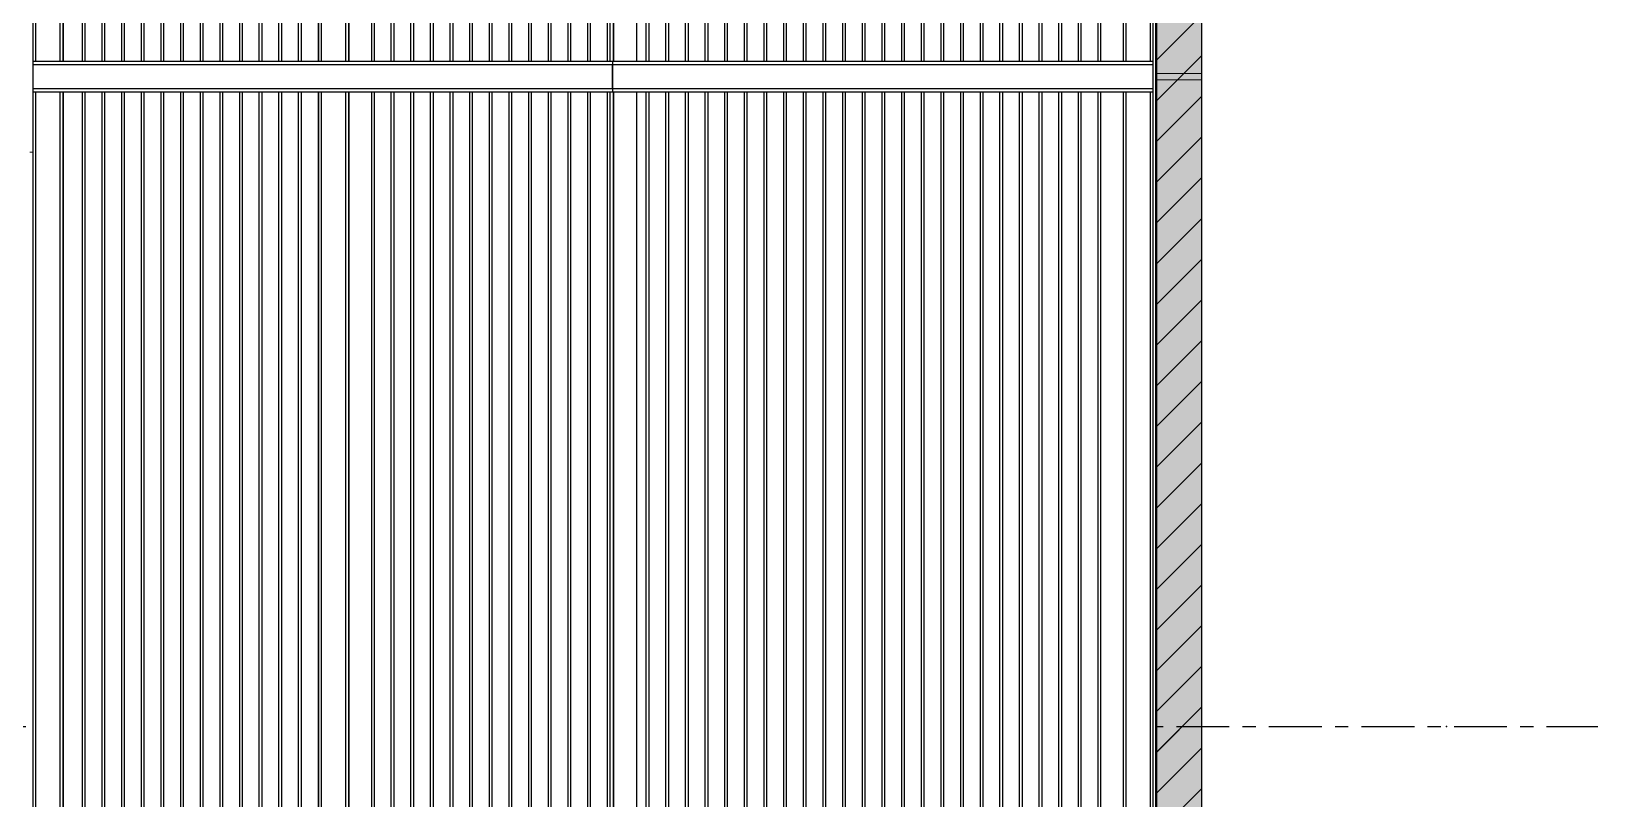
# Model space of a CAD drawing. Header units: millimetres. Extents: x 3774 to 718460, y -768339 to 192544.
# Drawn here: x 365658 to 370839, y -757302 to -754764 of the extents above; entities that cross this region are included whole.
import ezdxf

# ---------------------------------------------------------------- set-up
doc = ezdxf.new("R2010")
doc.units = ezdxf.units.MM
doc.set_wipeout_variables(frame=1)
for name, pattern in [('TA_GL_000.70000', [1.925, 0.7, -0.175, 0.175, -0.175, 0.7]), ('XKITLINE00', [0]), ('XKITLINE02', [4, 2, -2])]:
    doc.linetypes.add(name, pattern=pattern)
for name, color, linetype in [('000 - 0_SYM_DWG_GRIDLINE_MAIN_COLOR_251', 7, 'Continuous'), ('000 - CONCRETE_COL_HATCH_', 7, 'Continuous'), ('010 - ASPG_EXTR_MAIN_COLOR_2', 7, 'Continuous'), ('010 - ASPG_EXTR_WIPEOUT_', 7, 'Continuous'), ('010 - ASPG_FRAMING_MAIN_COLOR_1', 7, 'Continuous'), ('010 - ASPG_FRAMING_MAIN_COLOR_2', 7, 'Continuous'), ('010 - ASPG_FRAMING_SUB_COLOR_2', 7, 'Continuous'), ('010 - ASPG_FRAMING_SUB_COLOR_3', 7, 'Continuous'), ('010 - ASPG_FRAMING_WIPEOUT_', 7, 'Continuous')]:
    doc.layers.add(name, color=color, linetype=linetype)
doc.layers.add('Bolt', color=7, linetype='Continuous', lineweight=0)
doc.layers.add('Part', color=7, linetype='Continuous', lineweight=0)
doc.styles.add('TA', font='', dxfattribs={"height": 4.5})
doc.styles.get('TA').set_extended_font_data('Cordia New')

# ---------------------------------------------------------------- blocks, each defined once
blk = doc.blocks.new('*U5902')
at = {"layer": '000 - 0_SYM_DWG_GRIDLINE_MAIN_COLOR_251', "color": 7, "linetype": 'ByBlock', "ltscale": 5}
blk.add_line((10, 0), (-759, 0), dxfattribs=at)
at = {"layer": '000 - 0_SYM_DWG_GRIDLINE_MAIN_COLOR_251', "color": 7}
blk.add_point((-749, 0), dxfattribs=at)
at = {"color": 7, "style": 'TA', "flags": 1}
blk.add_attdef('LOCATION', (6, -6), '', height=4.5, rotation=270, dxfattribs=at)
blk = doc.blocks.new('W-1-PP19-SE-ENT3_20260407-104913_PP19_ENT3_ELE1_DIMS_1')
at = {"layer": '000 - 0_SYM_DWG_GRIDLINE_MAIN_COLOR_251', "color": 7, "linetype": 'TA_GL_000.70000', "xscale": 50.00000000000003, "yscale": 50.00000000000003, "zscale": 50.00000000000003, "rotation": 180}
blk.add_blockref('*U5902', (-27800, 109400), dxfattribs=at)
blk = doc.blocks.new('*A13124194')
at = {"layer": 'Part', "color": 7, "linetype": 'XKITLINE00', "lineweight": 0}
for p, q in [((2441.089231, -86.533462), (2441.089236, -86.533462)), ((2441.089231, -88.133462), (2441.089236, -86.533462)), ((2441.089236, -86.533462), (2441.089496, -86.533462)), ((2441.089226, -88.133462), (2441.089231, -88.133462)), ((2441.089231, -88.133462), (2441.089496, -88.133462))]:
    blk.add_line(p, q, dxfattribs=at)
blk = doc.blocks.new('*A13134195')
at = {"layer": 'Part', "color": 7, "linetype": 'XKITLINE00', "lineweight": 0}
for p, q in [((2423.369525, -86.453462), (2423.369525, -82.453462)), ((2411.275963, -86.453462), (2423.369525, -86.453462))]:
    blk.add_line(p, q, dxfattribs=at)
blk = doc.blocks.new('*A13164198')
at = {"layer": 'Part', "color": 7, "linetype": 'XKITLINE00', "lineweight": 0}
for p, q in [((2441.089496, -84.373459), (2441.089496, -60.533459)), ((2442.289496, -60.533459), (2442.289496, -84.373459)), ((2442.289496, -84.373459), (2441.089496, -84.373459)), ((2441.089496, -108.373459), (2441.089496, -84.533459)), ((2441.089496, -84.533459), (2442.289496, -84.533459)), ((2442.289496, -84.533459), (2442.289496, -108.373459))]:
    blk.add_line(p, q, dxfattribs=at)
blk = doc.blocks.new('*A13174199')
at = {"layer": 'Part', "color": 7, "linetype": 'XKITLINE00', "lineweight": 0}
for p, q in [((2436.489603, -86.773462), (2435.689603, -86.773462)), ((2435.689603, -92.053462), (2435.689603, -86.773462)), ((2436.489603, -92.053462), (2436.489603, -86.773462)), ((2435.689603, -104.053462), (2435.689603, -92.621462)), ((2436.489603, -104.053462), (2436.489603, -92.621462)), ((2435.689603, -116.053462), (2435.689603, -104.621462)), ((2436.489603, -116.053462), (2436.489603, -104.621462)), ((2435.689603, -128.053462), (2435.689603, -116.621462)), ((2436.489603, -128.053462), (2436.489603, -116.621462)), ((2435.689603, -130.133462), (2435.689603, -128.621462)), ((2436.489603, -130.133462), (2436.489603, -128.621462)), ((2435.689603, -130.133462), (2436.489603, -130.133462))]:
    blk.add_line(p, q, dxfattribs=at)
blk = doc.blocks.new('*A13184200')
at = {"layer": 'Part', "color": 7, "linetype": 'XKITLINE00', "lineweight": 0}
for p, q in [((2438.489525, -124.453458), (2438.489685, -78.053458)), ((2438.489685, -78.053458), (2440.889685, -78.053466)), ((2440.889525, -124.453466), (2440.889685, -78.053466)), ((2438.489525, -124.453458), (2440.889525, -124.453466))]:
    blk.add_line(p, q, dxfattribs=at)
blk = doc.blocks.new('*A13254207')
at = {"layer": 'Part', "color": 7, "linetype": 'XKITLINE00', "lineweight": 0}
for p, q in [((2428.729603, -86.773462), (2427.929603, -86.773462)), ((2427.929603, -92.053462), (2427.929603, -86.773462)), ((2428.729603, -92.053462), (2428.729603, -86.773462)), ((2427.929603, -104.053462), (2427.929603, -92.621462)), ((2428.729603, -104.053462), (2428.729603, -92.621462)), ((2427.929603, -116.053462), (2427.929603, -104.621462)), ((2428.729603, -116.053462), (2428.729603, -104.621462)), ((2427.929603, -128.053462), (2427.929603, -116.621462)), ((2428.729603, -128.053462), (2428.729603, -116.621462)), ((2427.929603, -130.133462), (2427.929603, -128.621462)), ((2428.729603, -130.133462), (2428.729603, -128.621462)), ((2427.929603, -130.133462), (2428.729603, -130.133462))]:
    blk.add_line(p, q, dxfattribs=at)
blk = doc.blocks.new('*A13284210')
at = {"layer": 'Part', "color": 7, "linetype": 'XKITLINE00', "lineweight": 0}
for p, q in [((2421.369603, -86.773462), (2420.569603, -86.773462)), ((2420.569603, -92.053462), (2420.569603, -86.773462)), ((2421.369603, -92.053462), (2421.369603, -86.773462)), ((2420.569603, -104.053462), (2420.569603, -92.621462)), ((2421.369603, -104.053462), (2421.369603, -92.621462)), ((2420.569603, -116.053462), (2420.569603, -104.621462)), ((2421.369603, -116.053462), (2421.369603, -104.621462)), ((2420.569603, -128.053462), (2420.569603, -116.621462)), ((2421.369603, -128.053462), (2421.369603, -116.621462)), ((2420.569603, -130.133462), (2420.569603, -128.621462)), ((2421.369603, -130.133462), (2421.369603, -128.621462)), ((2420.569603, -130.133462), (2421.369603, -130.133462))]:
    blk.add_line(p, q, dxfattribs=at)
blk = doc.blocks.new('*A13294211')
at = {"layer": 'Part', "color": 7, "linetype": 'XKITLINE00', "lineweight": 0}
for p, q in [((2414.169603, -86.773462), (2413.369603, -86.773462)), ((2413.369603, -92.053462), (2413.369603, -86.773462)), ((2414.169603, -92.053462), (2414.169603, -86.773462)), ((2413.369603, -104.053462), (2413.369603, -92.621462)), ((2414.169603, -104.053462), (2414.169603, -92.621462)), ((2413.369603, -116.053462), (2413.369603, -104.621462)), ((2414.169603, -116.053462), (2414.169603, -104.621462)), ((2413.369603, -128.053462), (2413.369603, -116.621462)), ((2414.169603, -128.053462), (2414.169603, -116.621462)), ((2413.369603, -130.133462), (2413.369603, -128.621462)), ((2414.169603, -130.133462), (2414.169603, -128.621462)), ((2413.369603, -130.133462), (2414.169603, -130.133462))]:
    blk.add_line(p, q, dxfattribs=at)
blk = doc.blocks.new('*A13344216')
at = {"layer": 'Part', "color": 7, "linetype": 'XKITLINE00', "lineweight": 0}
for p, q in [((2423.369525, -124.453462), (2423.369525, -78.053462)), ((2423.369525, -78.053462), (2425.769525, -78.053462)), ((2425.769525, -124.453462), (2425.769525, -78.053462)), ((2423.369525, -124.453462), (2425.769525, -124.453462))]:
    blk.add_line(p, q, dxfattribs=at)
blk = doc.blocks.new('*A17644646')
at = {"layer": 'Part', "color": 7, "linetype": 'XKITLINE00', "lineweight": 0}
for p, q in [((2423.209518, -92.053462), (2411.609569, -92.053462)), ((2411.609569, -92.573462), (2411.609569, -92.053462)), ((2423.209518, -92.573462), (2423.209518, -92.053462)), ((2423.209518, -92.573462), (2411.609569, -92.573462))]:
    blk.add_line(p, q, dxfattribs=at)
blk = doc.blocks.new('*A17654647')
at = {"layer": 'Part', "color": 7, "linetype": 'XKITLINE00', "lineweight": 0}
for p, q in [((2420.945603, -93.421462), (2420.945603, -92.621462)), ((2420.945603, -92.621462), (2420.993603, -92.621462)), ((2420.993603, -93.421462), (2420.993603, -92.621462)), ((2420.945603, -92.861462), (2420.993603, -92.861462)), ((2420.945603, -93.421462), (2420.993603, -93.421462))]:
    blk.add_line(p, q, dxfattribs=at)
blk = doc.blocks.new('*A17664648')
at = {"layer": 'Part', "color": 7, "linetype": 'XKITLINE00', "lineweight": 0}
for p, q in [((2420.569603, -92.573462), (2420.569603, -92.621462)), ((2420.569603, -92.621462), (2421.369603, -92.621462)), ((2421.369603, -92.621462), (2421.369603, -92.573462))]:
    blk.add_line(p, q, dxfattribs=at)
blk = doc.blocks.new('*A17674649')
at = {"layer": 'Part', "color": 7, "linetype": 'XKITLINE00', "lineweight": 0}
for p, q in [((2413.745603, -93.421462), (2413.745603, -92.621462)), ((2413.745603, -92.621462), (2413.793603, -92.621462)), ((2413.793603, -93.421462), (2413.793603, -92.621462)), ((2413.745603, -92.861462), (2413.793603, -92.861462)), ((2413.745603, -93.421462), (2413.793603, -93.421462))]:
    blk.add_line(p, q, dxfattribs=at)
blk = doc.blocks.new('*A17684650')
at = {"layer": 'Part', "color": 7, "linetype": 'XKITLINE00', "lineweight": 0}
for p, q in [((2413.369603, -92.573462), (2413.369603, -92.621462)), ((2413.369603, -92.621462), (2414.169603, -92.621462)), ((2414.169603, -92.621462), (2414.169603, -92.573462))]:
    blk.add_line(p, q, dxfattribs=at)
blk = doc.blocks.new('*A17714653')
at = {"layer": 'Bolt'}
for points in [[(2420.674, -92.573), (2420.674, -92.525), (2420.786, -92.525), (2420.786, -92.573)], [(2420.674, -92.621), (2420.674, -92.573), (2420.786, -92.573), (2420.786, -92.621)], [(2421.154, -92.573), (2421.154, -92.525), (2421.266, -92.525), (2421.266, -92.573)], [(2421.154, -92.621), (2421.154, -92.573), (2421.266, -92.573), (2421.266, -92.621)]]:
    blk.add_hatch(color=7, dxfattribs=at).paths.add_polyline_path(points, flags=17)
at = {"layer": 'Bolt', "color": 7, "linetype": 'XKITLINE00', "lineweight": 0}
for p, q in [((2420.73, -92.685), (2420.73, -92.341)), ((2421.21, -92.685), (2421.21, -92.341)), ((2420.674, -92.573), (2420.674, -92.525)), ((2420.674, -92.621), (2420.674, -92.573)), ((2420.786, -92.573), (2420.786, -92.525)), ((2420.786, -92.621), (2420.786, -92.573)), ((2421.154, -92.573), (2421.154, -92.525)), ((2421.154, -92.621), (2421.154, -92.573)), ((2421.266, -92.573), (2421.266, -92.525)), ((2421.266, -92.621), (2421.266, -92.573))]:
    blk.add_line(p, q, dxfattribs=at)
blk = doc.blocks.new('*A17724654')
at = {"layer": 'Bolt'}
for points in [[(2413.474, -92.573), (2413.474, -92.525), (2413.586, -92.525), (2413.586, -92.573)], [(2413.474, -92.621), (2413.474, -92.573), (2413.586, -92.573), (2413.586, -92.621)], [(2413.954, -92.573), (2413.954, -92.525), (2414.066, -92.525), (2414.066, -92.573)], [(2413.954, -92.621), (2413.954, -92.573), (2414.066, -92.573), (2414.066, -92.621)]]:
    blk.add_hatch(color=7, dxfattribs=at).paths.add_polyline_path(points, flags=17)
at = {"layer": 'Bolt', "color": 7, "linetype": 'XKITLINE00', "lineweight": 0}
for p, q in [((2413.53, -92.685), (2413.53, -92.341)), ((2414.01, -92.685), (2414.01, -92.341)), ((2413.474, -92.573), (2413.474, -92.525)), ((2413.474, -92.621), (2413.474, -92.573)), ((2413.586, -92.573), (2413.586, -92.525)), ((2413.586, -92.621), (2413.586, -92.573)), ((2413.954, -92.573), (2413.954, -92.525)), ((2413.954, -92.621), (2413.954, -92.573)), ((2414.066, -92.573), (2414.066, -92.525)), ((2414.066, -92.621), (2414.066, -92.573))]:
    blk.add_line(p, q, dxfattribs=at)
blk = doc.blocks.new('*A18154697')
at = {"layer": 'Part', "color": 7, "linetype": 'XKITLINE00', "lineweight": 0}
for p, q in [((2436.065603, -93.421462), (2436.065603, -92.621462)), ((2436.065603, -92.621462), (2436.113603, -92.621462)), ((2436.113603, -93.421462), (2436.113603, -92.621462)), ((2436.065603, -92.861462), (2436.113603, -92.861462)), ((2436.065603, -93.421462), (2436.113603, -93.421462))]:
    blk.add_line(p, q, dxfattribs=at)
blk = doc.blocks.new('*A18164698')
at = {"layer": 'Part', "color": 7, "linetype": 'XKITLINE00', "lineweight": 0}
for p, q in [((2435.689603, -92.573462), (2435.689603, -92.621462)), ((2435.689603, -92.621462), (2436.489603, -92.621462)), ((2436.489603, -92.621462), (2436.489603, -92.573462))]:
    blk.add_line(p, q, dxfattribs=at)
blk = doc.blocks.new('*A18174699')
at = {"layer": 'Part', "color": 7, "linetype": 'XKITLINE00', "lineweight": 0}
for p, q in [((2438.329518, -92.053462), (2425.995968, -92.053462)), ((2425.995968, -92.573462), (2425.995968, -92.053462)), ((2438.329518, -92.573462), (2438.329518, -92.053462)), ((2438.329518, -92.573462), (2425.995968, -92.573462))]:
    blk.add_line(p, q, dxfattribs=at)
blk = doc.blocks.new('*A18204702')
at = {"layer": 'Part', "color": 7, "linetype": 'XKITLINE00', "lineweight": 0}
for p, q in [((2428.305603, -93.421462), (2428.305603, -92.621462)), ((2428.305603, -92.621462), (2428.353603, -92.621462)), ((2428.353603, -93.421462), (2428.353603, -92.621462)), ((2428.305603, -92.861462), (2428.353603, -92.861462)), ((2428.305603, -93.421462), (2428.353603, -93.421462))]:
    blk.add_line(p, q, dxfattribs=at)
blk = doc.blocks.new('*A18214703')
at = {"layer": 'Part', "color": 7, "linetype": 'XKITLINE00', "lineweight": 0}
for p, q in [((2427.929603, -92.573462), (2427.929603, -92.621462)), ((2427.929603, -92.621462), (2428.729603, -92.621462)), ((2428.729603, -92.621462), (2428.729603, -92.573462))]:
    blk.add_line(p, q, dxfattribs=at)
blk = doc.blocks.new('*A18374719')
at = {"layer": 'Bolt'}
for points in [[(2435.794, -92.573), (2435.794, -92.525), (2435.906, -92.525), (2435.906, -92.573)], [(2435.794, -92.621), (2435.794, -92.573), (2435.906, -92.573), (2435.906, -92.621)], [(2436.274, -92.573), (2436.274, -92.525), (2436.386, -92.525), (2436.386, -92.573)], [(2436.274, -92.621), (2436.274, -92.573), (2436.386, -92.573), (2436.386, -92.621)]]:
    blk.add_hatch(color=7, dxfattribs=at).paths.add_polyline_path(points, flags=17)
at = {"layer": 'Bolt', "color": 7, "linetype": 'XKITLINE00', "lineweight": 0}
for p, q in [((2435.85, -92.685), (2435.85, -92.341)), ((2436.33, -92.685), (2436.33, -92.341)), ((2435.794, -92.573), (2435.794, -92.525)), ((2435.794, -92.621), (2435.794, -92.573)), ((2435.906, -92.573), (2435.906, -92.525)), ((2435.906, -92.621), (2435.906, -92.573)), ((2436.274, -92.573), (2436.274, -92.525)), ((2436.274, -92.621), (2436.274, -92.573)), ((2436.386, -92.573), (2436.386, -92.525)), ((2436.386, -92.621), (2436.386, -92.573))]:
    blk.add_line(p, q, dxfattribs=at)
blk = doc.blocks.new('*A18414723')
at = {"layer": 'Bolt'}
for points in [[(2428.034, -92.573), (2428.034, -92.525), (2428.146, -92.525), (2428.146, -92.573)], [(2428.034, -92.621), (2428.034, -92.573), (2428.146, -92.573), (2428.146, -92.621)], [(2428.514, -92.573), (2428.514, -92.525), (2428.626, -92.525), (2428.626, -92.573)], [(2428.514, -92.621), (2428.514, -92.573), (2428.626, -92.573), (2428.626, -92.621)]]:
    blk.add_hatch(color=7, dxfattribs=at).paths.add_polyline_path(points, flags=17)
at = {"layer": 'Bolt', "color": 7, "linetype": 'XKITLINE00', "lineweight": 0}
for p, q in [((2428.09, -92.685), (2428.09, -92.341)), ((2428.57, -92.685), (2428.57, -92.341)), ((2428.034, -92.573), (2428.034, -92.525)), ((2428.034, -92.621), (2428.034, -92.573)), ((2428.146, -92.573), (2428.146, -92.525)), ((2428.146, -92.621), (2428.146, -92.573)), ((2428.514, -92.573), (2428.514, -92.525)), ((2428.514, -92.621), (2428.514, -92.573)), ((2428.626, -92.573), (2428.626, -92.525)), ((2428.626, -92.621), (2428.626, -92.573))]:
    blk.add_line(p, q, dxfattribs=at)
blk = doc.blocks.new('*A18424724')
at = {"layer": 'Bolt', "color": 7, "linetype": 'XKITLINE02', "lineweight": 0}
for p, q in [((2425.249524, -92.684822), (2425.249524, -92.341462)), ((2425.249524, -92.684822), (2425.249524, -92.341462)), ((2425.073524, -92.621462), (2425.073524, -92.573462)), ((2425.073524, -92.621462), (2425.073524, -92.573462)), ((2425.193524, -92.573462), (2425.193524, -92.525462)), ((2425.193524, -92.573462), (2425.193524, -92.525462)), ((2425.305524, -92.573462), (2425.305524, -92.525462)), ((2425.305524, -92.573462), (2425.305524, -92.525462)), ((2425.425524, -92.621462), (2425.425524, -92.573462)), ((2425.425524, -92.621462), (2425.425524, -92.573462))]:
    blk.add_line(p, q, dxfattribs=at)
blk = doc.blocks.new('*A18434725')
at = {"layer": 'Bolt', "color": 7, "linetype": 'XKITLINE02', "lineweight": 0}
for p, q in [((2425.249527, -92.684822), (2425.249527, -92.341462)), ((2425.249527, -92.684822), (2425.249527, -92.341462)), ((2425.073527, -92.621462), (2425.073527, -92.573462)), ((2425.073527, -92.621462), (2425.073527, -92.573462)), ((2425.193527, -92.573462), (2425.193527, -92.525462)), ((2425.193527, -92.573462), (2425.193527, -92.525462)), ((2425.305527, -92.573462), (2425.305527, -92.525462)), ((2425.305527, -92.573462), (2425.305527, -92.525462)), ((2425.425527, -92.621462), (2425.425527, -92.573462)), ((2425.425527, -92.621462), (2425.425527, -92.573462))]:
    blk.add_line(p, q, dxfattribs=at)
blk = doc.blocks.new('*A18554737')
at = {"layer": 'Part', "color": 7, "linetype": 'XKITLINE00', "lineweight": 0}
for p, q in [((2420.089603, -86.613462), (2419.929603, -86.453462)), ((2421.849603, -86.613462), (2420.089603, -86.613462)), ((2422.009603, -86.453462), (2421.849603, -86.613462))]:
    blk.add_line(p, q, dxfattribs=at)
blk = doc.blocks.new('*A18634745')
at = {"layer": 'Part', "color": 7, "linetype": 'XKITLINE00', "lineweight": 0}
for p, q in [((2412.889603, -86.613462), (2412.729603, -86.453462)), ((2414.649603, -86.613462), (2412.889603, -86.613462)), ((2414.809603, -86.453462), (2414.649603, -86.613462))]:
    blk.add_line(p, q, dxfattribs=at)
blk = doc.blocks.new('*A18784760')
at = {"layer": 'Bolt', "color": 7, "linetype": 'XKITLINE00', "lineweight": 0}
for p, q in [((2424.257524, -86.973462), (2424.332116, -86.973462)), ((2424.369524, -86.861462), (2424.369524, -86.936054)), ((2424.369524, -87.085462), (2424.369524, -87.01087)), ((2424.481524, -86.973462), (2424.406932, -86.973462))]:
    blk.add_line(p, q, dxfattribs=at)
blk = doc.blocks.new('*A18794761')
at = {"layer": 'Bolt', "color": 7, "linetype": 'XKITLINE02', "lineweight": 0}
for p, q in [((2424.193524, -86.613462), (2424.193524, -86.693462)), ((2424.193524, -86.613462), (2424.193524, -86.693462)), ((2424.369524, -86.550102), (2424.369524, -86.893462)), ((2424.369524, -86.550102), (2424.369524, -86.893462)), ((2424.545524, -86.613462), (2424.545524, -86.693462)), ((2424.545524, -86.613462), (2424.545524, -86.693462))]:
    blk.add_line(p, q, dxfattribs=at)
blk = doc.blocks.new('*A18804762')
at = {"layer": 'Bolt', "color": 7, "linetype": 'XKITLINE02', "lineweight": 0}
for p, q in [((2420.882243, -86.973462), (2421.225603, -86.973462)), ((2420.945603, -86.917462), (2420.993603, -86.917462)), ((2420.945603, -87.029462), (2420.993603, -87.029462)), ((2420.993603, -86.917462), (2421.033603, -86.917462)), ((2420.993603, -87.029462), (2421.033603, -87.029462))]:
    blk.add_line(p, q, dxfattribs=at)
blk = doc.blocks.new('*A18814763')
at = {"layer": 'Bolt'}
for points in [[(2420.386, -86.613), (2420.386, -86.693), (2420.274, -86.693), (2420.274, -86.613)], [(2421.666, -86.613), (2421.666, -86.693), (2421.554, -86.693), (2421.554, -86.613)]]:
    blk.add_hatch(color=7, dxfattribs=at).paths.add_polyline_path(points, flags=17)
at = {"layer": 'Bolt', "color": 7, "linetype": 'XKITLINE00', "lineweight": 0}
for p, q in [((2420.274, -86.613), (2420.274, -86.693)), ((2420.33, -86.55), (2420.33, -86.893)), ((2420.386, -86.613), (2420.386, -86.693)), ((2421.554, -86.613), (2421.554, -86.693)), ((2421.61, -86.55), (2421.61, -86.893)), ((2421.666, -86.613), (2421.666, -86.693))]:
    blk.add_line(p, q, dxfattribs=at)
blk = doc.blocks.new('*A18824764')
at = {"layer": 'Bolt', "color": 7, "linetype": 'XKITLINE00', "lineweight": 0}
for p, q in [((2424.257524, -86.973462), (2424.332116, -86.973462)), ((2424.369524, -86.861462), (2424.369524, -86.936054)), ((2424.369524, -87.085462), (2424.369524, -87.01087)), ((2424.481524, -86.973462), (2424.406932, -86.973462))]:
    blk.add_line(p, q, dxfattribs=at)
blk = doc.blocks.new('*A18834765')
at = {"layer": 'Bolt', "color": 7, "linetype": 'XKITLINE02', "lineweight": 0}
for p, q in [((2424.193524, -86.613462), (2424.193524, -86.693462)), ((2424.193524, -86.613462), (2424.193524, -86.693462)), ((2424.369524, -86.550102), (2424.369524, -86.893462)), ((2424.369524, -86.550102), (2424.369524, -86.893462)), ((2424.545524, -86.613462), (2424.545524, -86.693462)), ((2424.545524, -86.613462), (2424.545524, -86.693462))]:
    blk.add_line(p, q, dxfattribs=at)
blk = doc.blocks.new('*A18844766')
at = {"layer": 'Bolt', "color": 7, "linetype": 'XKITLINE02', "lineweight": 0}
for p, q in [((2413.682243, -86.973462), (2414.025603, -86.973462)), ((2413.745603, -86.917462), (2413.793603, -86.917462)), ((2413.745603, -87.029462), (2413.793603, -87.029462)), ((2413.793603, -86.917462), (2413.833603, -86.917462)), ((2413.793603, -87.029462), (2413.833603, -87.029462))]:
    blk.add_line(p, q, dxfattribs=at)
blk = doc.blocks.new('*A18854767')
at = {"layer": 'Bolt'}
for points in [[(2413.186, -86.613), (2413.186, -86.693), (2413.074, -86.693), (2413.074, -86.613)], [(2414.466, -86.613), (2414.466, -86.693), (2414.354, -86.693), (2414.354, -86.613)]]:
    blk.add_hatch(color=7, dxfattribs=at).paths.add_polyline_path(points, flags=17)
at = {"layer": 'Bolt', "color": 7, "linetype": 'XKITLINE00', "lineweight": 0}
for p, q in [((2413.074, -86.613), (2413.074, -86.693)), ((2413.13, -86.55), (2413.13, -86.893)), ((2413.186, -86.613), (2413.186, -86.693)), ((2414.354, -86.613), (2414.354, -86.693)), ((2414.41, -86.55), (2414.41, -86.893)), ((2414.466, -86.613), (2414.466, -86.693))]:
    blk.add_line(p, q, dxfattribs=at)
blk = doc.blocks.new('*A19274809')
at = {"layer": 'Part', "color": 7, "linetype": 'XKITLINE00', "lineweight": 0}
for p, q in [((2420.089603, -86.693462), (2420.089603, -86.613462)), ((2420.089603, -86.613462), (2421.849603, -86.613462)), ((2421.849603, -86.693462), (2421.849603, -86.613462)), ((2420.089603, -86.693462), (2421.849603, -86.693462))]:
    blk.add_line(p, q, dxfattribs=at)
blk = doc.blocks.new('*A19284810')
at = {"layer": 'Part', "color": 7, "linetype": 'XKITLINE00', "lineweight": 0}
for p, q in [((2420.993603, -86.773462), (2420.993603, -86.693462)), ((2421.033603, -86.773462), (2421.033603, -86.733462)), ((2421.033603, -86.733462), (2421.473603, -86.733462)), ((2421.473603, -86.733462), (2421.473603, -86.693462))]:
    blk.add_line(p, q, dxfattribs=at)
blk = doc.blocks.new('*A19294811')
at = {"layer": 'Part', "color": 7, "linetype": 'XKITLINE00', "lineweight": 0}
for p, q in [((2413.793603, -86.773462), (2413.793603, -86.693462)), ((2413.833603, -86.773462), (2413.833603, -86.733462)), ((2413.833603, -86.733462), (2414.273603, -86.733462)), ((2414.273603, -86.733462), (2414.273603, -86.693462))]:
    blk.add_line(p, q, dxfattribs=at)
blk = doc.blocks.new('*A19304812')
at = {"layer": 'Part', "color": 7, "linetype": 'XKITLINE00', "lineweight": 0}
for p, q in [((2412.889603, -86.693462), (2412.889603, -86.613462)), ((2412.889603, -86.613462), (2414.649603, -86.613462)), ((2414.649603, -86.693462), (2414.649603, -86.613462)), ((2412.889603, -86.693462), (2414.649603, -86.693462))]:
    blk.add_line(p, q, dxfattribs=at)
blk = doc.blocks.new('*A19534835')
at = {"layer": 'Part', "color": 7, "linetype": 'XKITLINE00', "lineweight": 0}
for p, q in [((2436.113603, -86.773462), (2436.113603, -86.693462)), ((2436.153603, -86.773462), (2436.153603, -86.733462)), ((2436.153603, -86.733462), (2436.593603, -86.733462)), ((2436.593603, -86.733462), (2436.593603, -86.693462))]:
    blk.add_line(p, q, dxfattribs=at)
blk = doc.blocks.new('*A19544836')
at = {"layer": 'Part', "color": 7, "linetype": 'XKITLINE00', "lineweight": 0}
for p, q in [((2435.209603, -86.693462), (2435.209603, -86.613462)), ((2435.209603, -86.613462), (2436.969603, -86.613462)), ((2436.969603, -86.693462), (2436.969603, -86.613462)), ((2435.209603, -86.693462), (2436.969603, -86.693462))]:
    blk.add_line(p, q, dxfattribs=at)
blk = doc.blocks.new('*A19554837')
at = {"layer": 'Part', "color": 7, "linetype": 'XKITLINE00', "lineweight": 0}
for p, q in [((2440.889656, -86.453462), (2441.089234, -86.453462)), ((2441.089234, -86.533462), (2441.089234, -86.453462)), ((2440.889653, -87.253462), (2441.089234, -87.253462))]:
    blk.add_line(p, q, dxfattribs=at)
blk = doc.blocks.new('*A19564838')
at = {"layer": 'Part', "color": 7, "linetype": 'XKITLINE00', "lineweight": 0}
for p, q in [((2425.769509, -82.453462), (2438.489525, -82.453462)), ((2438.489523, -82.453462), (2438.489525, -82.453462)), ((2438.489525, -82.453462), (2438.489525, -86.453462)), ((2438.489525, -86.453462), (2425.769509, -86.453462)), ((2438.489523, -86.453462), (2438.489525, -86.453462))]:
    blk.add_line(p, q, dxfattribs=at)
blk = doc.blocks.new('*A19574839')
at = {"layer": 'Part', "color": 7, "linetype": 'XKITLINE00', "lineweight": 0}
for p, q in [((2435.209603, -86.613462), (2435.049603, -86.453462)), ((2436.969603, -86.613462), (2435.209603, -86.613462)), ((2437.129603, -86.453462), (2436.969603, -86.613462))]:
    blk.add_line(p, q, dxfattribs=at)
blk = doc.blocks.new('*A19714853')
at = {"layer": 'Part', "color": 7, "linetype": 'XKITLINE00', "lineweight": 0}
for p, q in [((2428.353603, -86.773462), (2428.353603, -86.693462)), ((2428.393603, -86.773462), (2428.393603, -86.733462)), ((2428.393603, -86.733462), (2428.833603, -86.733462)), ((2428.833603, -86.733462), (2428.833603, -86.693462))]:
    blk.add_line(p, q, dxfattribs=at)
blk = doc.blocks.new('*A19724854')
at = {"layer": 'Part', "color": 7, "linetype": 'XKITLINE00', "lineweight": 0}
for p, q in [((2427.449603, -86.613462), (2427.289603, -86.453462)), ((2429.209603, -86.613462), (2427.449603, -86.613462)), ((2429.369603, -86.453462), (2429.209603, -86.613462))]:
    blk.add_line(p, q, dxfattribs=at)
blk = doc.blocks.new('*A19734855')
at = {"layer": 'Part', "color": 7, "linetype": 'XKITLINE00', "lineweight": 0}
for p, q in [((2427.449603, -86.693462), (2427.449603, -86.613462)), ((2427.449603, -86.613462), (2429.209603, -86.613462)), ((2429.209603, -86.693462), (2429.209603, -86.613462)), ((2427.449603, -86.693462), (2429.209603, -86.693462))]:
    blk.add_line(p, q, dxfattribs=at)
blk = doc.blocks.new('*A19864868')
at = {"layer": 'Bolt'}
for points in [[(2435.506, -86.613), (2435.506, -86.693), (2435.394, -86.693), (2435.394, -86.613)], [(2436.786, -86.613), (2436.786, -86.693), (2436.674, -86.693), (2436.674, -86.613)]]:
    blk.add_hatch(color=7, dxfattribs=at).paths.add_polyline_path(points, flags=17)
at = {"layer": 'Bolt', "color": 7, "linetype": 'XKITLINE00', "lineweight": 0}
for p, q in [((2435.394, -86.613), (2435.394, -86.693)), ((2435.45, -86.55), (2435.45, -86.893)), ((2435.506, -86.613), (2435.506, -86.693)), ((2436.674, -86.613), (2436.674, -86.693)), ((2436.73, -86.55), (2436.73, -86.893)), ((2436.786, -86.613), (2436.786, -86.693))]:
    blk.add_line(p, q, dxfattribs=at)
blk = doc.blocks.new('*A19874869')
at = {"layer": 'Bolt', "color": 7, "linetype": 'XKITLINE02', "lineweight": 0}
for p, q in [((2436.002243, -86.973462), (2436.345603, -86.973462)), ((2436.065603, -86.917462), (2436.113603, -86.917462)), ((2436.065603, -87.029462), (2436.113603, -87.029462)), ((2436.113603, -86.917462), (2436.153603, -86.917462)), ((2436.113603, -87.029462), (2436.153603, -87.029462))]:
    blk.add_line(p, q, dxfattribs=at)
blk = doc.blocks.new('*A19924874')
at = {"layer": 'Bolt'}
for points in [[(2427.746, -86.613), (2427.746, -86.693), (2427.634, -86.693), (2427.634, -86.613)], [(2429.026, -86.613), (2429.026, -86.693), (2428.914, -86.693), (2428.914, -86.613)]]:
    blk.add_hatch(color=7, dxfattribs=at).paths.add_polyline_path(points, flags=17)
at = {"layer": 'Bolt', "color": 7, "linetype": 'XKITLINE00', "lineweight": 0}
for p, q in [((2427.634, -86.613), (2427.634, -86.693)), ((2427.69, -86.55), (2427.69, -86.893)), ((2427.746, -86.613), (2427.746, -86.693)), ((2428.914, -86.613), (2428.914, -86.693)), ((2428.97, -86.55), (2428.97, -86.893)), ((2429.026, -86.613), (2429.026, -86.693))]:
    blk.add_line(p, q, dxfattribs=at)
blk = doc.blocks.new('*A19934875')
at = {"layer": 'Bolt', "color": 7, "linetype": 'XKITLINE02', "lineweight": 0}
for p, q in [((2428.242243, -86.973462), (2428.585603, -86.973462)), ((2428.305603, -86.917462), (2428.353603, -86.917462)), ((2428.305603, -87.029462), (2428.353603, -87.029462)), ((2428.353603, -86.917462), (2428.393603, -86.917462)), ((2428.353603, -87.029462), (2428.393603, -87.029462))]:
    blk.add_line(p, q, dxfattribs=at)
blk = doc.blocks.new('W-1-PP19-SE-ENT3_20260407-111149_PP19_ENT3_SE_ELE3')
at = {"color": 7, "lineweight": 0, "xscale": 125, "yscale": 125, "zscale": 125}
for name in ['*A13164198', '*A13344216', '*A13184200', '*A13134195', '*A19564838', '*A18634745', '*A19304812', '*A18854767', '*A13294211', '*A19294811', '*A18554737', '*A19274809', '*A18814763', '*A13284210', '*A19284810', '*A18794761', '*A18834765', '*A19724854', '*A19734855', '*A19924874', '*A13254207', '*A19714853', '*A19574839', '*A19544836', '*A19864868', '*A13174199', '*A19534835', '*A19554837', '*A13124194', '*A18844766', '*A18804762', '*A18784760', '*A18824764', '*A19934875', '*A19874869', '*A17644646', '*A18174699', '*A17684650', '*A17724654', '*A17674649', '*A17664648', '*A17714653', '*A17654647', '*A18424724', '*A18434725', '*A18214703', '*A18414723', '*A18204702', '*A18164698', '*A18374719', '*A18154697']:
    blk.add_blockref(name, (-296446.190625, 122106.68275), dxfattribs=at)
blk = doc.blocks.new('*U5962')
at = {"color": 7}
blk.add_wipeout([(50, 0), (926.3, 0), (926.3, 12350), (50, 12350)], dxfattribs=at).dxf.layer = '010 - ASPG_EXTR_WIPEOUT_'
at = {"layer": '010 - ASPG_EXTR_MAIN_COLOR_2', "color": 7}
for points in [[(125, 0), (135.2, 0), (135.2, 12350), (125, 12350)], [(190, 0), (200.2, 0), (200.2, 12350), (190, 12350)], [(255, 0), (265.2, 0), (265.2, 12350), (255, 12350)], [(320, 0), (330.2, 0), (330.2, 12350), (320, 12350)], [(385, 0), (395.2, 0), (395.2, 12350), (385, 12350)], [(450, 0), (460.2, 0), (460.2, 12350), (450, 12350)], [(515, 0), (525.2, 0), (525.2, 12350), (515, 12350)], [(580, 0), (590.2, 0), (590.2, 12350), (580, 12350)], [(645, 0), (655.2, 0), (655.2, 12350), (645, 12350)], [(710, 0), (720.2, 0), (720.2, 12350), (710, 12350)], [(775, 0), (785.2, 0), (785.2, 12350), (775, 12350)], [(840, 0), (850.2, 0), (850.2, 12350), (840, 12350)], [(905, 0), (915.2, 0), (915.2, 12350), (905, 12350)]]:
    blk.add_lwpolyline(points, close=True, dxfattribs=at)
at = {"layer": '010 - ASPG_FRAMING_SUB_COLOR_2', "color": 7}
blk.add_lwpolyline([(50, 0), (926.3, 0), (926.3, 12350), (50, 12350)], close=True, dxfattribs=at)
at = {"color": 7}
blk.add_wipeout([(-50, 0), (50, 0), (50, 12350), (-50, 12350)], dxfattribs=at).dxf.layer = '010 - ASPG_EXTR_WIPEOUT_'
at = {"layer": '010 - ASPG_FRAMING_MAIN_COLOR_1', "color": 7}
for points in [[(-50, 0), (-40, 0), (-40, 12350), (-50, 12350)], [(40, 0), (50, 0), (50, 12350), (40, 12350)]]:
    blk.add_lwpolyline(points, close=True, dxfattribs=at)
at = {"layer": '010 - ASPG_FRAMING_SUB_COLOR_2', "color": 7}
blk.add_lwpolyline([(-50, 0), (50, 0), (50, 12350), (-50, 12350)], close=True, dxfattribs=at)
blk = doc.blocks.new('*U5964')
at = {"color": 7}
blk.add_wipeout([(0, 0), (77.5, 0), (77.5, 12350), (0, 12350)], dxfattribs=at)
blk.add_lwpolyline([(0, 0), (77.5, 0), (77.5, 12350), (0, 12350)], close=True, dxfattribs=at)
blk = doc.blocks.new('*U5963')
at = {"color": 7}
blk.add_wipeout([(0, 0), (10.2, 0), (10.2, 12350), (0, 12350)], dxfattribs=at)
blk.add_lwpolyline([(0, 0), (10.2, 0), (10.2, 12350), (0, 12350)], close=True, dxfattribs=at)
blk = doc.blocks.new('*U5961')
at = {"color": 7}
blk.add_wipeout([(50, 0), (895, 0), (895, 12350), (50, 12350)], dxfattribs=at).dxf.layer = '010 - ASPG_EXTR_WIPEOUT_'
at = {"layer": '010 - ASPG_EXTR_MAIN_COLOR_2', "color": 7}
for points in [[(113.3, 0), (123.5, 0), (123.5, 12350), (113.3, 12350)], [(178.3, 0), (188.5, 0), (188.5, 12350), (178.3, 12350)], [(243.3, 0), (253.5, 0), (253.5, 12350), (243.3, 12350)], [(308.3, 0), (318.5, 0), (318.5, 12350), (308.3, 12350)], [(373.3, 0), (383.5, 0), (383.5, 12350), (373.3, 12350)], [(438.3, 0), (448.5, 0), (448.5, 12350), (438.3, 12350)], [(503.3, 0), (513.5, 0), (513.5, 12350), (503.3, 12350)], [(568.3, 0), (578.5, 0), (578.5, 12350), (568.3, 12350)], [(633.3, 0), (643.5, 0), (643.5, 12350), (633.3, 12350)], [(698.3, 0), (708.5, 0), (708.5, 12350), (698.3, 12350)], [(763.3, 0), (773.5, 0), (773.5, 12350), (763.3, 12350)], [(828.3, 0), (838.5, 0), (838.5, 12350), (828.3, 12350)]]:
    blk.add_lwpolyline(points, close=True, dxfattribs=at)
at = {"layer": '010 - ASPG_FRAMING_SUB_COLOR_2', "color": 7}
blk.add_lwpolyline([(50, 0), (895, 0), (895, 12350), (50, 12350)], close=True, dxfattribs=at)
at = {"color": 7}
for points in [[(-50, 0), (50, 0), (50, 12350), (-50, 12350)], [(895, 0), (995, 0), (995, 12350), (895, 12350)]]:
    blk.add_wipeout(points, dxfattribs=at).dxf.layer = '010 - ASPG_EXTR_WIPEOUT_'
at = {"layer": '010 - ASPG_FRAMING_MAIN_COLOR_1', "color": 7}
for points in [[(-50, 0), (-40, 0), (-40, 12350), (-50, 12350)], [(40, 0), (50, 0), (50, 12350), (40, 12350)], [(895, 0), (905, 0), (905, 12350), (895, 12350)], [(985, 0), (995, 0), (995, 12350), (985, 12350)]]:
    blk.add_lwpolyline(points, close=True, dxfattribs=at)
at = {"layer": '010 - ASPG_FRAMING_SUB_COLOR_2', "color": 7}
for points in [[(-50, 0), (50, 0), (50, 12350), (-50, 12350)], [(895, 0), (995, 0), (995, 12350), (895, 12350)]]:
    blk.add_lwpolyline(points, close=True, dxfattribs=at)
blk = doc.blocks.new('*U5954')
at = {"color": 7}
blk.add_wipeout([(0, -40), (1918, -40), (1918, 40), (0, 40)], dxfattribs=at).dxf.layer = '010 - ASPG_FRAMING_WIPEOUT_'
at = {"layer": '010 - ASPG_FRAMING_MAIN_COLOR_2', "color": 7}
blk.add_lwpolyline([(0, -40), (1918, -40), (1918, 40), (0, 40)], close=True, dxfattribs=at)
at = {"color": 7}
for points in [[(0, 40), (1993, 40), (1993, 50), (0, 50)], [(0, -50), (1993, -50), (1993, -40), (0, -40)]]:
    blk.add_wipeout(points, dxfattribs=at).dxf.layer = '010 - ASPG_FRAMING_WIPEOUT_'
at = {"layer": '010 - ASPG_FRAMING_MAIN_COLOR_1', "color": 7}
for points in [[(0, 40), (1993, 40), (1993, 50), (0, 50)], [(0, -50), (1993, -50), (1993, -40), (0, -40)]]:
    blk.add_lwpolyline(points, close=True, dxfattribs=at)
blk = doc.blocks.new('*U5966')
at = {"color": 7}
blk.add_wipeout([(0, 0), (10, 0), (10, 12350), (0, 12350)], dxfattribs=at)
blk.add_lwpolyline([(0, 0), (10, 0), (10, 12350), (0, 12350)], close=True, dxfattribs=at)
blk = doc.blocks.new('*U5967')
at = {"color": 7}
blk.add_wipeout([(0, 0), (10, 0), (10, 12350), (0, 12350)], dxfattribs=at)
blk.add_lwpolyline([(0, 0), (10, 0), (10, 12350), (0, 12350)], close=True, dxfattribs=at)
blk = doc.blocks.new('*U5965')
at = {"color": 7}
blk.add_wipeout([(0, 0), (1794.1, 0), (1794.1, 12350), (0, 12350)], dxfattribs=at)
blk.add_lwpolyline([(0, 0), (1794.1, 0), (1794.1, 12350), (0, 12350)], close=True, dxfattribs=at)
blk = doc.blocks.new('*U5956')
at = {"color": 7}
blk.add_wipeout([(0, -40), (1789, -40), (1789, 40), (0, 40)], dxfattribs=at).dxf.layer = '010 - ASPG_FRAMING_WIPEOUT_'
at = {"layer": '010 - ASPG_FRAMING_SUB_COLOR_3', "color": 7}
blk.add_lwpolyline([(0, -40), (1789, -40), (1789, 40), (0, 40)], close=True, dxfattribs=at)
at = {"color": 7}
for points in [[(0, 40), (1789, 40), (1789, 50), (0, 50)], [(0, -50), (1789, -50), (1789, -40), (0, -40)]]:
    blk.add_wipeout(points, dxfattribs=at).dxf.layer = '010 - ASPG_FRAMING_WIPEOUT_'
at = {"layer": '010 - ASPG_FRAMING_SUB_COLOR_2', "color": 7}
for points in [[(0, 40), (1789, 40), (1789, 50), (0, 50)], [(0, -50), (1789, -50), (1789, -40), (0, -40)]]:
    blk.add_lwpolyline(points, close=True, dxfattribs=at)
blk = doc.blocks.new('W-1-PP19-SE-ENT3_20260407-131650_PP19_ENT3_ASPG_ELE3')
at = {"color": 7}
for name, p in [('*U5961', (5023, 105550)), ('*U5965', (6894.3, 105550))]:
    blk.add_blockref(name, p, dxfattribs=at)
for name, p in [('*U5962', (5968, 105550)), ('*U5963', (7001.6, 105550)), ('*U5963', (7066.6, 105550)), ('*U5963', (7131.6, 105550)), ('*U5963', (7196.6, 105550)), ('*U5963', (7261.6, 105550)), ('*U5963', (7326.6, 105550)), ('*U5963', (7391.6, 105550)), ('*U5963', (7456.6, 105550)), ('*U5963', (7521.6, 105550)), ('*U5963', (7586.6, 105550)), ('*U5963', (7651.6, 105550)), ('*U5963', (7716.6, 105550)), ('*U5963', (7781.6, 105550)), ('*U5963', (7846.6, 105550)), ('*U5963', (7911.6, 105550)), ('*U5963', (7976.6, 105550)), ('*U5963', (8041.6, 105550)), ('*U5963', (8106.6, 105550)), ('*U5963', (8171.6, 105550)), ('*U5963', (8236.6, 105550)), ('*U5963', (8301.6, 105550)), ('*U5963', (8366.6, 105550)), ('*U5963', (8431.6, 105550)), ('*U5963', (8496.6, 105550)), ('*U5966', (8580, 105550)), ('*U5967', (8670, 105550))]:
    blk.add_blockref(name, p, dxfattribs=at)
blk.add_blockref('*U5964', (6894.3, 105550), dxfattribs=at)
blk.add_blockref('*U5954', (4973, 111550), dxfattribs=at)
blk.add_blockref('*U5956', (6891, 111550), dxfattribs=at)
blk = doc.blocks.new('A$Cc95a8f7c')
at = {"layer": '000 - CONCRETE_COL_HATCH_', "transparency": 33554585}
h = blk.add_hatch(dxfattribs=at)
h.set_pattern_fill('AR-CONC', scale=2.5)
h.paths.add_polyline_path([(0, -15540), (150, -15540), (150, 300), (0, 300)])
h = blk.add_hatch(dxfattribs=at)
h.set_pattern_fill('ANSI31', scale=30)
h.paths.add_polyline_path([(0, -15540), (150, -15540), (150, 300), (0, 300)])
at = {"layer": '000 - CONCRETE_COL_HATCH_', "color": 7}
blk.add_lwpolyline([(0, -15540), (150, -15540), (150, 300), (0, 300)], close=True, dxfattribs=at)
blk = doc.blocks.new('W-1-PP19-SE-ENT3_20260407-141310_PP19_ENT3_PRECAST_HATCH')
at = {"color": 7}
blk.add_blockref('A$Cc95a8f7c', (-46357.4, 85502.9), dxfattribs=at)
blk = doc.blocks.new('W-1-PP19-SE-ENT3_20260407-141433PP19_ENT3_PRECAST_HATCH')
at = {"color": 7}
blk.add_blockref('W-1-PP19-SE-ENT3_20260407-141310_PP19_ENT3_PRECAST_HATCH', (55047.4, 32597.1), dxfattribs=at)

msp = doc.modelspace()

# ---------------------------------------------------------------- block references
at = {"color": 7}
msp.add_blockref('W-1-PP19-SE-ENT3_20260407-111149_PP19_ENT3_SE_ELE3', (360689.371, -866463.718), dxfattribs=at)

# ---------------------------------------------------------------- next in the draw order: block references
msp.add_blockref('W-1-PP19-SE-ENT3_20260407-104913_PP19_ENT3_ELE1_DIMS_1', (360689.371, -866463.718), dxfattribs=at)

# ---------------------------------------------------------------- next in the draw order: block references
msp.add_blockref('W-1-PP19-SE-ENT3_20260407-131650_PP19_ENT3_ASPG_ELE3', (360689.371, -866463.718), dxfattribs=at)

# ---------------------------------------------------------------- next in the draw order: block references
for name, p in [('W-1-PP19-SE-ENT3_20260407-141310_PP19_ENT3_PRECAST_HATCH', (415736.722, -833866.64)), ('W-1-PP19-SE-ENT3_20260407-141433PP19_ENT3_PRECAST_HATCH', (360689.371, -866463.718))]:
    msp.add_blockref(name, p, dxfattribs=at)

doc.saveas('drawing.dxf')
